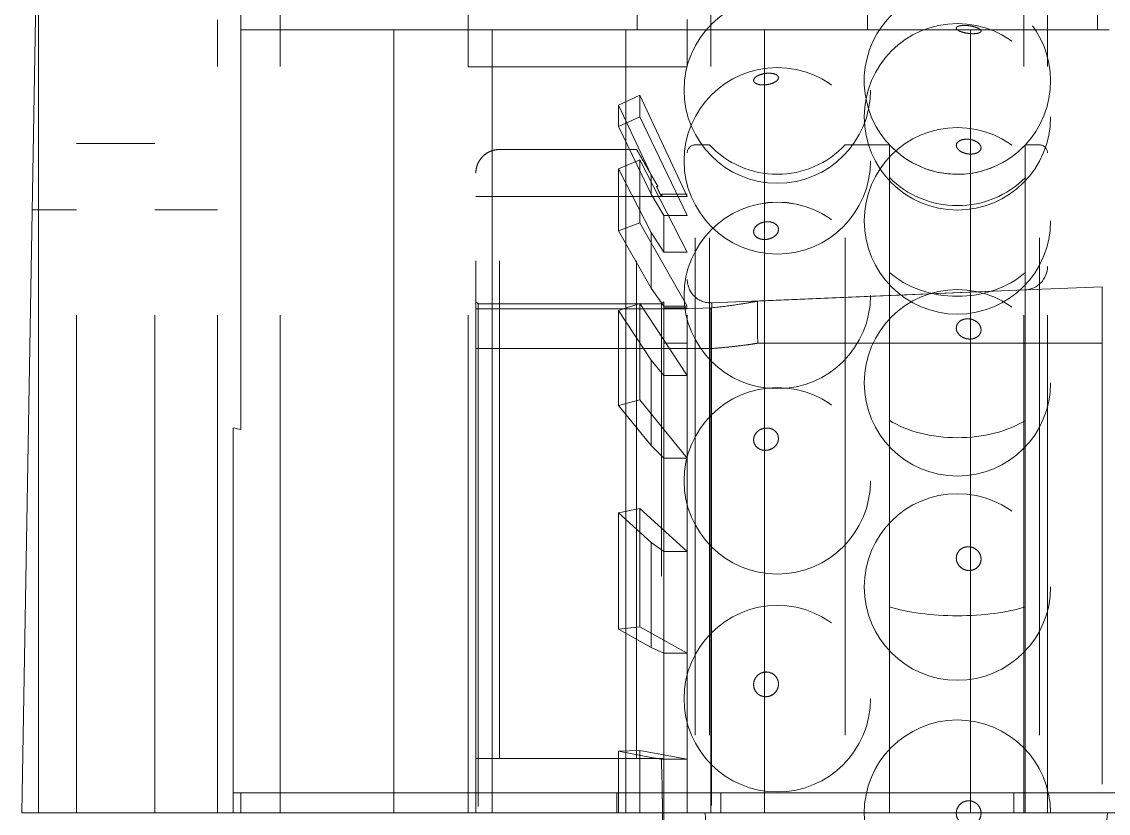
# Model space of a CAD drawing. Header units: millimetres. Extents: x -654804 to -654016, y 0 to 722.
# Drawn here: x -654803.1 to -654733.7, y 450.6 to 501.1 of the extents above; entities that cross this region are included whole.
import ezdxf

# ---------------------------------------------------------------- set-up
doc = ezdxf.new("R2010")
doc.units = ezdxf.units.MM
doc.linetypes.add('HIDDEN', pattern=[9.525, 6.35, -3.175])
for name, color, linetype, lineweight in [('Estreito visível (ISO)', 7, 'Continuous', 9), ('OCULTO', 3, 'HIDDEN', 5), ('Visível (ISO)', 7, 'Continuous', 9)]:
    doc.layers.add(name, color=color, linetype=linetype, lineweight=lineweight)

msp = doc.modelspace()

# ---------------------------------------------------------------- linework, layer by layer
at = {"layer": 'Estreito visível (ISO)'}
for p, q in [((-654802.055, 450.668), (-654802.055, 511.754)), ((-654779.353, 500.638), (-654779.353, 451.942)), ((-654773.086, 500.638), (-654773.086, 451.942)), ((-654764.553, 500.638), (-654764.553, 451.942)), ((-654755.698, 500.638), (-654755.698, 451.942)), ((-654742.545, 500.638), (-654742.545, 451.942)), ((-654759.121, 450.638), (-654759.121, 450.668)), ((-654739.121, 450.638), (-654739.121, 450.668))]:
    msp.add_line(p, q, dxfattribs=at)
at = {"layer": 'OCULTO', "ltscale": 5}
for p, q in [((-654759.121, 450.668), (-654759.121, 510.638)), ((-654739.121, 450.668), (-654739.121, 510.638)), ((-654737.621, 450.668), (-654737.621, 509.138)), ((-654786.621, 450.668), (-654786.621, 505.263)), ((-654774.621, 450.668), (-654774.621, 502.6)), ((-654790.621, 450.668), (-654790.621, 501.263)), ((-654760.621, 450.668), (-654760.621, 501.301)), ((-654760.621, 498.27), (-654774.621, 498.27)), ((-654763.652, 496.463), (-654765.012, 495.832)), ((-654760.621, 489.988), (-654763.652, 496.463)), ((-654763.652, 495.071), (-654763.652, 496.463)), ((-654765.012, 495.832), (-654762.928, 491.379)), ((-654765.012, 494.459), (-654765.012, 495.832)), ((-654765.012, 494.459), (-654763.652, 495.071)), ((-654763.652, 495.071), (-654760.621, 488.792)), ((-654762.928, 490.141), (-654765.012, 494.459)), ((-654799.621, 450.668), (-654799.621, 493.388)), ((-654799.621, 493.388), (-654794.621, 493.388)), ((-654794.621, 450.668), (-654794.621, 493.388)), ((-654763.853, 492.994), (-654772.621, 492.994)), ((-654772.621, 454.138), (-654772.621, 492.994)), ((-654763.853, 454.138), (-654763.853, 492.994)), ((-654760.121, 407.988), (-654760.121, 493.288)), ((-654760.121, 493.288), (-654759.209, 493.288)), ((-654759.209, 407.988), (-654759.209, 493.288)), ((-654750.534, 407.988), (-654750.534, 493.288)), ((-654750.534, 493.288), (-654747.709, 493.288)), ((-654747.709, 491.201), (-654747.709, 493.288)), ((-654739.034, 491.201), (-654739.034, 493.288)), ((-654739.034, 493.288), (-654738.121, 493.288)), ((-654738.121, 407.988), (-654738.121, 493.288)), ((-654763.652, 492.328), (-654765.012, 491.754)), ((-654760.621, 486.437), (-654763.652, 492.328)), ((-654763.652, 488.319), (-654763.652, 492.328)), ((-654774.121, 454.138), (-654774.121, 491.489)), ((-654765.012, 491.754), (-654762.928, 487.703)), ((-654765.012, 487.8), (-654765.012, 491.754)), ((-654762.928, 491.379), (-654762.501, 490.643)), ((-654762.928, 491.379), (-654762.928, 490.141)), ((-654762.583, 490.643), (-654762.279, 489.994)), ((-654762.501, 490.643), (-654762.583, 490.643)), ((-654747.709, 485.143), (-654747.709, 491.201)), ((-654739.034, 485.143), (-654739.034, 491.201)), ((-654774.121, 489.994), (-654762.281, 489.994)), ((-654762.121, 488.792), (-654762.928, 490.141)), ((-654762.281, 489.994), (-654762.279, 489.994)), ((-654762.279, 489.994), (-654762.125, 489.994)), ((-654762.276, 490.138), (-654762.276, 489.994)), ((-654760.621, 490.138), (-654762.276, 490.138)), ((-654762.209, 489.994), (-654762.276, 490.138)), ((-654762.125, 489.994), (-654762.121, 489.988)), ((-654762.121, 489.988), (-654762.121, 489.994)), ((-654760.621, 489.988), (-654762.121, 489.988)), ((-654802.45, 489.138), (-654799.621, 489.138)), ((-654794.621, 489.138), (-654790.621, 489.138)), ((-654760.621, 488.792), (-654762.121, 488.792)), ((-654762.121, 486.437), (-654762.121, 488.792)), ((-654765.012, 487.8), (-654763.652, 488.319)), ((-654762.928, 484.139), (-654765.012, 487.8)), ((-654763.652, 488.319), (-654760.621, 482.995)), ((-654762.928, 487.703), (-654762.121, 486.437)), ((-654762.928, 487.703), (-654762.928, 484.139)), ((-654760.621, 486.437), (-654762.121, 486.437)), ((-654747.709, 475.707), (-654747.709, 485.143)), ((-654739.034, 475.707), (-654739.034, 485.143)), ((-654762.121, 482.995), (-654762.928, 484.139)), ((-654759.059, 483.203), (-654739.059, 484.036)), ((-654756.131, 483.32), (-654739.059, 484.031)), ((-654739.059, 484.031), (-654739.059, 484.036)), ((-654734.121, 484.237), (-654739.036, 484.032)), ((-654739.036, 417.239), (-654739.036, 484.032)), ((-654734.121, 484.237), (-654734.121, 450.668)), ((-654773.98, 483.138), (-654774.121, 483.28)), ((-654773.98, 482.822), (-654773.98, 483.138)), ((-654773.98, 483.138), (-654762.263, 483.138)), ((-654763.652, 483.165), (-654765.012, 482.717)), ((-654760.621, 478.569), (-654763.652, 483.165)), ((-654763.652, 477.023), (-654763.652, 483.165)), ((-654762.263, 483.138), (-654762.121, 483.28)), ((-654762.263, 482.822), (-654762.263, 483.138)), ((-654762.121, 482.995), (-654762.121, 483.28)), ((-654760.621, 482.995), (-654762.121, 482.995)), ((-654762.121, 478.569), (-654762.121, 482.995)), ((-654759.059, 482.891), (-654759.059, 483.203)), ((-654773.98, 482.822), (-654774.121, 482.822)), ((-654762.263, 482.822), (-654773.98, 482.822)), ((-654773.98, 482.822), (-654773.98, 418.138)), ((-654765.012, 482.717), (-654762.928, 479.556)), ((-654765.012, 476.659), (-654765.012, 482.717)), ((-654762.263, 418.138), (-654762.263, 482.822)), ((-654762.121, 482.822), (-654762.263, 482.822)), ((-654760.621, 482.891), (-654762.121, 482.891)), ((-654760.621, 482.822), (-654762.121, 482.822)), ((-654759.113, 482.885), (-654760.621, 482.822)), ((-654759.113, 480.295), (-654759.113, 482.885)), ((-654759.065, 482.89), (-654759.065, 418.073)), ((-654774.121, 480.295), (-654759.113, 480.295)), ((-654760.621, 480.638), (-654762.121, 480.638)), ((-654756.126, 480.634), (-654734.121, 480.634)), ((-654762.928, 479.556), (-654762.121, 478.569)), ((-654762.928, 479.556), (-654762.928, 474.096)), ((-654760.621, 478.569), (-654762.121, 478.569)), ((-654762.121, 473.295), (-654762.121, 478.569)), ((-654765.012, 476.659), (-654763.652, 477.023)), ((-654763.652, 477.023), (-654760.621, 473.295)), ((-654762.928, 474.096), (-654765.012, 476.659)), ((-654747.709, 463.818), (-654747.709, 475.707)), ((-654739.034, 463.818), (-654739.034, 475.707)), ((-654762.121, 473.295), (-654762.928, 474.096)), ((-654760.621, 473.295), (-654762.121, 473.295)), ((-654762.121, 467.332), (-654762.121, 473.295)), ((-654763.652, 470.079), (-654765.012, 469.811)), ((-654765.012, 469.811), (-654762.928, 467.922)), ((-654765.012, 462.38), (-654765.012, 469.811)), ((-654760.621, 467.332), (-654763.652, 470.079)), ((-654763.652, 462.544), (-654763.652, 470.079)), ((-654762.928, 467.922), (-654762.121, 467.332)), ((-654762.928, 467.922), (-654762.928, 461.223)), ((-654760.621, 467.332), (-654762.121, 467.332)), ((-654762.121, 460.862), (-654762.121, 467.332)), ((-654747.709, 450.638), (-654747.709, 463.818)), ((-654739.034, 450.638), (-654739.034, 463.818)), ((-654765.012, 462.38), (-654763.652, 462.544)), ((-654762.928, 461.223), (-654765.012, 462.38)), ((-654763.652, 462.544), (-654760.621, 460.862)), ((-654762.121, 460.862), (-654762.928, 461.223)), ((-654760.621, 460.862), (-654762.121, 460.862)), ((-654762.121, 454.081), (-654762.121, 460.862)), ((-654763.652, 454.647), (-654765.012, 454.592)), ((-654765.012, 454.592), (-654762.928, 454.203)), ((-654765.012, 450.668), (-654765.012, 454.592)), ((-654760.621, 454.081), (-654763.652, 454.647)), ((-654763.652, 450.668), (-654763.652, 454.647)), ((-654774.121, 450.668), (-654774.121, 454.138)), ((-654774.121, 454.138), (-654772.621, 454.138)), ((-654772.621, 454.138), (-654763.853, 454.138)), ((-654762.928, 454.203), (-654762.501, 454.138)), ((-654762.928, 454.203), (-654762.928, 454.138)), ((-654762.583, 454.138), (-654762.279, 454.081)), ((-654762.501, 454.138), (-654762.583, 454.138)), ((-654762.279, 454.081), (-654762.125, 454.081)), ((-654762.125, 454.081), (-654762.121, 454.081)), ((-654760.621, 454.081), (-654762.121, 454.081)), ((-654762.121, 447.196), (-654762.121, 454.081)), ((-654789.621, 451.942), (-654789.621, 450.668)), ((-654779.353, 451.942), (-654779.353, 450.668)), ((-654773.086, 451.942), (-654773.086, 450.668)), ((-654764.553, 451.942), (-654764.553, 450.668)), ((-654755.698, 451.942), (-654755.698, 450.668)), ((-654742.545, 451.942), (-654742.545, 450.668))]:
    msp.add_line(p, q, dxfattribs=at)
for centre in [(-654754.871, 496.79), (-654754.871, 496.79), (-654743.371, 495.078), (-654754.871, 492.273), (-654754.871, 492.273), (-654743.371, 488.441), (-654754.871, 483.68), (-654754.871, 483.679), (-654743.371, 478.104), (-654754.871, 471.852), (-654754.871, 471.852), (-654743.371, 465.078), (-654754.871, 457.948), (-654754.871, 457.948)]:
    msp.add_circle(centre, 5.953, dxfattribs=at)
for centre, radius, start, end in [((-654743.371, 497.365), 5.953, 90.66609, 75.30395), ((-654760.121, 492.788), 0.5, 90, 180), ((-654754.871, 497.365), 5.953, 223.22497, 316.77503), ((-654743.371, 497.365), 5.953, 223.22497, 316.77503), ((-654738.121, 492.788), 0.5, 0, 90), ((-654739.121, 485.535), 1.5, 272.38512, 0), ((-654759.121, 484.702), 1.5, 180, 272.38512), ((-654743.371, 450.638), 5.953, 0.28874, 0)]:
    msp.add_arc(centre, radius, start, end, dxfattribs=at)
for centre, major_axis, ratio, start_param, end_param in [((-654743.371, 495.078), (5.953, 0), 0.951057, 3.896011, 5.528767), ((-654743.371, 488.441), (5.953, 0), 0.809017, 3.896011, 5.528767), ((-654739.121, 485.53), (1.5, 0), 0.999848, 4.754017, 4.769376), ((-654760.998, 450.638), (0, 280.747), 0.017455, 4.819435, 4.829065), ((-654743.371, 478.104), (5.953, 0), 0.587785, 3.896011, 5.528767), ((-654743.371, 465.078), (5.953, 0), 0.309017, 3.896011, 5.528767), ((-654755.698, 715.637), (0, -286.363), 0.034921, 5.894468, 5.981138)]:
    msp.add_ellipse(centre, major_axis=major_axis, ratio=ratio, start_param=start_param, end_param=end_param, dxfattribs=at)
for points, knots in [([(-654741.861, 500.555), (-654741.861, 500.575), (-654741.871, 500.605), (-654741.936, 500.673), (-654741.992, 500.71), (-654742.141, 500.778), (-654742.236, 500.811), (-654742.442, 500.862), (-654742.552, 500.881), (-654742.75, 500.905), (-654742.86, 500.911), (-654743.066, 500.908), (-654743.161, 500.898), (-654743.31, 500.864), (-654743.365, 500.84), (-654743.431, 500.788), (-654743.441, 500.76), (-654743.441, 500.719), (-654743.431, 500.689), (-654743.365, 500.622), (-654743.31, 500.584), (-654743.161, 500.516), (-654743.066, 500.484), (-654742.86, 500.432), (-654742.75, 500.413), (-654742.552, 500.39), (-654742.442, 500.383), (-654742.236, 500.386), (-654742.141, 500.397), (-654741.992, 500.43), (-654741.936, 500.454), (-654741.871, 500.506), (-654741.861, 500.534), (-654741.861, 500.555)], [0, 0, 0, 0, 0.0198918, 0.0198918, 0.0397835, 0.0397835, 0.0596753, 0.0596753, 0.0795671, 0.0795671, 0.0994588, 0.0994588, 0.1193506, 0.1193506, 0.1392423, 0.1392423, 0.1591341, 0.1591341, 0.1790259, 0.1790259, 0.1989176, 0.1989176, 0.2188094, 0.2188094, 0.2387012, 0.2387012, 0.2585929, 0.2585929, 0.2784847, 0.2784847, 0.2983765, 0.2983765, 0.3182682, 0.3182682, 0.3182682, 0.3182682]), ([(-654754.799, 497.576), (-654754.799, 497.546), (-654754.809, 497.502), (-654754.875, 497.407), (-654754.931, 497.356), (-654755.08, 497.264), (-654755.176, 497.222), (-654755.382, 497.159), (-654755.493, 497.138), (-654755.691, 497.116), (-654755.802, 497.113), (-654756.008, 497.131), (-654756.103, 497.152), (-654756.253, 497.211), (-654756.309, 497.25), (-654756.375, 497.331), (-654756.384, 497.372), (-654756.384, 497.433), (-654756.375, 497.477), (-654756.309, 497.572), (-654756.253, 497.623), (-654756.103, 497.715), (-654756.008, 497.757), (-654755.802, 497.82), (-654755.691, 497.841), (-654755.493, 497.863), (-654755.382, 497.866), (-654755.176, 497.848), (-654755.08, 497.827), (-654754.931, 497.768), (-654754.875, 497.729), (-654754.809, 497.648), (-654754.799, 497.606), (-654754.799, 497.576)], [0, 0, 0, 0, 0.0199596, 0.0199596, 0.0399192, 0.0399192, 0.0598788, 0.0598788, 0.0798384, 0.0798384, 0.099798, 0.099798, 0.1197576, 0.1197576, 0.1397172, 0.1397172, 0.1596768, 0.1596768, 0.1796364, 0.1796364, 0.199596, 0.199596, 0.2195556, 0.2195556, 0.2395152, 0.2395152, 0.2594748, 0.2594748, 0.2794344, 0.2794344, 0.299394, 0.299394, 0.3193536, 0.3193536, 0.3193536, 0.3193536]), ([(-654754.799, 497.577), (-654754.799, 497.607), (-654754.809, 497.649), (-654754.875, 497.729), (-654754.931, 497.768), (-654755.08, 497.827), (-654755.176, 497.848), (-654755.382, 497.866), (-654755.493, 497.863), (-654755.691, 497.841), (-654755.802, 497.82), (-654756.008, 497.757), (-654756.103, 497.715), (-654756.253, 497.623), (-654756.309, 497.572), (-654756.375, 497.477), (-654756.384, 497.433), (-654756.384, 497.373), (-654756.375, 497.331), (-654756.309, 497.25), (-654756.253, 497.211), (-654756.103, 497.152), (-654756.008, 497.131), (-654755.802, 497.113), (-654755.691, 497.116), (-654755.493, 497.138), (-654755.382, 497.159), (-654755.176, 497.223), (-654755.08, 497.264), (-654754.931, 497.356), (-654754.875, 497.407), (-654754.809, 497.502), (-654754.799, 497.546), (-654754.799, 497.577)], [0, 0, 0, 0, 0.0199596, 0.0199596, 0.0399192, 0.0399192, 0.0598788, 0.0598788, 0.0798384, 0.0798384, 0.099798, 0.099798, 0.1197576, 0.1197576, 0.1397172, 0.1397172, 0.1596768, 0.1596768, 0.1796364, 0.1796364, 0.199596, 0.199596, 0.2195556, 0.2195556, 0.2395152, 0.2395152, 0.2594748, 0.2594748, 0.2794344, 0.2794344, 0.299394, 0.299394, 0.3193536, 0.3193536, 0.3193536, 0.3193536]), ([(-654741.861, 493.1), (-654741.861, 493.139), (-654741.871, 493.195), (-654741.936, 493.315), (-654741.992, 493.379), (-654742.141, 493.491), (-654742.236, 493.541), (-654742.442, 493.613), (-654742.552, 493.636), (-654742.75, 493.656), (-654742.86, 493.655), (-654743.066, 493.623), (-654743.161, 493.592), (-654743.31, 493.51), (-654743.365, 493.457), (-654743.431, 493.35), (-654743.441, 493.296), (-654743.441, 493.218), (-654743.431, 493.162), (-654743.365, 493.042), (-654743.31, 492.978), (-654743.161, 492.866), (-654743.066, 492.816), (-654742.86, 492.743), (-654742.75, 492.721), (-654742.552, 492.701), (-654742.442, 492.702), (-654742.236, 492.734), (-654742.141, 492.765), (-654741.992, 492.847), (-654741.936, 492.899), (-654741.871, 493.006), (-654741.861, 493.061), (-654741.861, 493.1)], [0, 0, 0, 0, 0.0198918, 0.0198918, 0.0397835, 0.0397835, 0.0596753, 0.0596753, 0.0795671, 0.0795671, 0.0994588, 0.0994588, 0.1193506, 0.1193506, 0.1392423, 0.1392423, 0.1591341, 0.1591341, 0.1790259, 0.1790259, 0.1989176, 0.1989176, 0.2188094, 0.2188094, 0.2387012, 0.2387012, 0.2585929, 0.2585929, 0.2784847, 0.2784847, 0.2983765, 0.2983765, 0.3182682, 0.3182682, 0.3182682, 0.3182682]), ([(-654772.621, 492.994), (-654772.714, 492.994), (-654772.815, 492.985), (-654773.012, 492.945), (-654773.109, 492.915), (-654773.28, 492.844), (-654773.37, 492.797), (-654773.538, 492.685), (-654773.616, 492.619), (-654773.747, 492.488), (-654773.812, 492.41), (-654773.924, 492.241), (-654773.971, 492.151), (-654774.042, 491.98), (-654774.073, 491.882), (-654774.112, 491.683), (-654774.121, 491.582), (-654774.121, 491.489)], [0, 0, 0, 0, 0.277372, 0.277372, 0.554744, 0.554744, 0.832599, 0.832599, 1.110454, 1.110454, 1.388917, 1.388917, 1.66738, 1.66738, 1.946386, 1.946386, 2.225392, 2.225392, 2.225392, 2.225392]), ([(-654754.799, 487.888), (-654754.799, 487.841), (-654754.809, 487.774), (-654754.875, 487.631), (-654754.931, 487.556), (-654755.08, 487.426), (-654755.176, 487.369), (-654755.382, 487.287), (-654755.493, 487.264), (-654755.691, 487.246), (-654755.802, 487.251), (-654756.008, 487.296), (-654756.103, 487.337), (-654756.253, 487.441), (-654756.309, 487.506), (-654756.375, 487.638), (-654756.384, 487.703), (-654756.384, 487.798), (-654756.375, 487.865), (-654756.309, 488.008), (-654756.253, 488.083), (-654756.103, 488.213), (-654756.008, 488.27), (-654755.802, 488.351), (-654755.691, 488.375), (-654755.493, 488.393), (-654755.382, 488.388), (-654755.176, 488.343), (-654755.08, 488.302), (-654754.931, 488.198), (-654754.875, 488.133), (-654754.809, 488.001), (-654754.799, 487.935), (-654754.799, 487.888)], [0, 0, 0, 0, 0.0199596, 0.0199596, 0.0399192, 0.0399192, 0.0598788, 0.0598788, 0.0798384, 0.0798384, 0.099798, 0.099798, 0.1197576, 0.1197576, 0.1397172, 0.1397172, 0.1596768, 0.1596768, 0.1796364, 0.1796364, 0.199596, 0.199596, 0.2195556, 0.2195556, 0.2395152, 0.2395152, 0.2594748, 0.2594748, 0.2794344, 0.2794344, 0.299394, 0.299394, 0.3193536, 0.3193536, 0.3193536, 0.3193536]), ([(-654754.799, 487.889), (-654754.799, 487.936), (-654754.809, 488.002), (-654754.875, 488.133), (-654754.931, 488.199), (-654755.08, 488.303), (-654755.176, 488.343), (-654755.382, 488.388), (-654755.493, 488.393), (-654755.691, 488.376), (-654755.802, 488.352), (-654756.008, 488.271), (-654756.103, 488.214), (-654756.253, 488.084), (-654756.309, 488.008), (-654756.375, 487.866), (-654756.384, 487.798), (-654756.384, 487.704), (-654756.375, 487.638), (-654756.309, 487.507), (-654756.253, 487.441), (-654756.103, 487.337), (-654756.008, 487.297), (-654755.802, 487.251), (-654755.691, 487.247), (-654755.493, 487.264), (-654755.382, 487.288), (-654755.176, 487.369), (-654755.08, 487.426), (-654754.931, 487.556), (-654754.875, 487.631), (-654754.809, 487.774), (-654754.799, 487.842), (-654754.799, 487.889)], [0, 0, 0, 0, 0.0199596, 0.0199596, 0.0399192, 0.0399192, 0.0598788, 0.0598788, 0.0798384, 0.0798384, 0.099798, 0.099798, 0.1197576, 0.1197576, 0.1397172, 0.1397172, 0.1596768, 0.1596768, 0.1796364, 0.1796364, 0.199596, 0.199596, 0.2195556, 0.2195556, 0.2395152, 0.2395152, 0.2594748, 0.2594748, 0.2794344, 0.2794344, 0.299394, 0.299394, 0.3193536, 0.3193536, 0.3193536, 0.3193536]), ([(-654759.059, 482.891), (-654758.484, 482.95), (-654757.962, 483.019), (-654757.107, 483.146), (-654756.727, 483.211), (-654756.299, 483.288), (-654756.183, 483.31), (-654756.131, 483.32)], [1.6662925, 1.6662925, 1.6662925, 1.6662925, 1.843844, 1.843844, 2.0297443, 2.0297443, 2.1594481, 2.1594481, 2.1594481, 2.1594481]), ([(-654741.861, 481.488), (-654741.861, 481.542), (-654741.871, 481.619), (-654741.936, 481.78), (-654741.992, 481.864), (-654742.141, 482.008), (-654742.236, 482.071), (-654742.442, 482.158), (-654742.552, 482.182), (-654742.75, 482.196), (-654742.86, 482.188), (-654743.066, 482.131), (-654743.161, 482.082), (-654743.31, 481.959), (-654743.365, 481.883), (-654743.431, 481.732), (-654743.441, 481.656), (-654743.441, 481.549), (-654743.431, 481.472), (-654743.365, 481.311), (-654743.31, 481.227), (-654743.161, 481.083), (-654743.066, 481.02), (-654742.86, 480.933), (-654742.75, 480.909), (-654742.552, 480.895), (-654742.442, 480.903), (-654742.236, 480.96), (-654742.141, 481.009), (-654741.992, 481.132), (-654741.936, 481.208), (-654741.871, 481.359), (-654741.861, 481.435), (-654741.861, 481.488)], [0, 0, 0, 0, 0.0198918, 0.0198918, 0.0397835, 0.0397835, 0.0596753, 0.0596753, 0.0795671, 0.0795671, 0.0994588, 0.0994588, 0.1193506, 0.1193506, 0.1392423, 0.1392423, 0.1591341, 0.1591341, 0.1790259, 0.1790259, 0.1989176, 0.1989176, 0.2188094, 0.2188094, 0.2387012, 0.2387012, 0.2585929, 0.2585929, 0.2784847, 0.2784847, 0.2983765, 0.2983765, 0.3182682, 0.3182682, 0.3182682, 0.3182682]), ([(-654759.113, 480.295), (-654758.815, 480.314), (-654758.528, 480.337), (-654757.996, 480.386), (-654757.75, 480.412), (-654757.316, 480.463), (-654757.112, 480.489), (-654756.752, 480.538), (-654756.597, 480.561), (-654756.346, 480.598), (-654756.252, 480.613), (-654756.162, 480.628), (-654756.141, 480.631), (-654756.126, 480.634)], [16.653659, 16.653659, 16.653659, 16.653659, 17.570314, 17.570314, 18.495077, 18.495077, 19.419817, 19.419817, 20.344557, 20.344557, 21.269297, 21.269297, 21.678019, 21.678019, 21.678019, 21.678019]), ([(-654754.799, 474.554), (-654754.799, 474.495), (-654754.809, 474.41), (-654754.875, 474.234), (-654754.931, 474.142), (-654755.08, 473.986), (-654755.176, 473.919), (-654755.382, 473.828), (-654755.493, 473.804), (-654755.691, 473.793), (-654755.802, 473.805), (-654756.008, 473.873), (-654756.103, 473.929), (-654756.253, 474.068), (-654756.309, 474.154), (-654756.375, 474.323), (-654756.384, 474.406), (-654756.384, 474.525), (-654756.375, 474.61), (-654756.309, 474.786), (-654756.253, 474.878), (-654756.103, 475.034), (-654756.008, 475.1), (-654755.802, 475.192), (-654755.691, 475.216), (-654755.493, 475.227), (-654755.382, 475.215), (-654755.176, 475.147), (-654755.08, 475.091), (-654754.931, 474.952), (-654754.875, 474.866), (-654754.809, 474.697), (-654754.799, 474.614), (-654754.799, 474.554)], [0, 0, 0, 0, 0.0199596, 0.0199596, 0.0399192, 0.0399192, 0.0598788, 0.0598788, 0.0798384, 0.0798384, 0.099798, 0.099798, 0.1197576, 0.1197576, 0.1397172, 0.1397172, 0.1596768, 0.1596768, 0.1796364, 0.1796364, 0.199596, 0.199596, 0.2195556, 0.2195556, 0.2395152, 0.2395152, 0.2594748, 0.2594748, 0.2794344, 0.2794344, 0.299394, 0.299394, 0.3193536, 0.3193536, 0.3193536, 0.3193536]), ([(-654754.799, 474.555), (-654754.799, 474.614), (-654754.809, 474.698), (-654754.875, 474.867), (-654754.931, 474.952), (-654755.08, 475.091), (-654755.176, 475.147), (-654755.382, 475.215), (-654755.493, 475.227), (-654755.691, 475.216), (-654755.802, 475.192), (-654756.008, 475.101), (-654756.103, 475.034), (-654756.253, 474.878), (-654756.309, 474.787), (-654756.375, 474.61), (-654756.384, 474.525), (-654756.384, 474.407), (-654756.375, 474.323), (-654756.309, 474.154), (-654756.253, 474.069), (-654756.103, 473.93), (-654756.008, 473.873), (-654755.802, 473.805), (-654755.691, 473.794), (-654755.493, 473.805), (-654755.382, 473.829), (-654755.176, 473.92), (-654755.08, 473.987), (-654754.931, 474.143), (-654754.875, 474.234), (-654754.809, 474.411), (-654754.799, 474.495), (-654754.799, 474.555)], [0, 0, 0, 0, 0.0199596, 0.0199596, 0.0399192, 0.0399192, 0.0598788, 0.0598788, 0.0798384, 0.0798384, 0.099798, 0.099798, 0.1197576, 0.1197576, 0.1397172, 0.1397172, 0.1596768, 0.1596768, 0.1796364, 0.1796364, 0.199596, 0.199596, 0.2195556, 0.2195556, 0.2395152, 0.2395152, 0.2594748, 0.2594748, 0.2794344, 0.2794344, 0.299394, 0.299394, 0.3193536, 0.3193536, 0.3193536, 0.3193536]), ([(-654741.861, 466.857), (-654741.861, 466.92), (-654741.871, 467.01), (-654741.936, 467.196), (-654741.992, 467.293), (-654742.141, 467.455), (-654742.236, 467.524), (-654742.442, 467.617), (-654742.552, 467.64), (-654742.75, 467.648), (-654742.86, 467.633), (-654743.066, 467.556), (-654743.161, 467.494), (-654743.31, 467.343), (-654743.365, 467.251), (-654743.431, 467.069), (-654743.441, 466.98), (-654743.441, 466.854), (-654743.431, 466.764), (-654743.365, 466.578), (-654743.31, 466.482), (-654743.161, 466.319), (-654743.066, 466.25), (-654742.86, 466.158), (-654742.75, 466.134), (-654742.552, 466.127), (-654742.442, 466.142), (-654742.236, 466.219), (-654742.141, 466.28), (-654741.992, 466.432), (-654741.936, 466.524), (-654741.871, 466.705), (-654741.861, 466.794), (-654741.861, 466.857)], [0, 0, 0, 0, 0.0198918, 0.0198918, 0.0397835, 0.0397835, 0.0596753, 0.0596753, 0.0795671, 0.0795671, 0.0994588, 0.0994588, 0.1193506, 0.1193506, 0.1392423, 0.1392423, 0.1591341, 0.1591341, 0.1790259, 0.1790259, 0.1989176, 0.1989176, 0.2188094, 0.2188094, 0.2387012, 0.2387012, 0.2585929, 0.2585929, 0.2784847, 0.2784847, 0.2983765, 0.2983765, 0.3182682, 0.3182682, 0.3182682, 0.3182682]), ([(-654754.799, 458.88), (-654754.799, 458.945), (-654754.809, 459.038), (-654754.875, 459.229), (-654754.931, 459.326), (-654755.08, 459.486), (-654755.176, 459.553), (-654755.382, 459.637), (-654755.493, 459.655), (-654755.691, 459.651), (-654755.802, 459.629), (-654756.008, 459.537), (-654756.103, 459.467), (-654756.253, 459.3), (-654756.309, 459.201), (-654756.375, 459.008), (-654756.384, 458.915), (-654756.384, 458.783), (-654756.375, 458.69), (-654756.309, 458.5), (-654756.253, 458.403), (-654756.103, 458.242), (-654756.008, 458.176), (-654755.802, 458.092), (-654755.691, 458.074), (-654755.493, 458.078), (-654755.382, 458.1), (-654755.176, 458.192), (-654755.08, 458.262), (-654754.931, 458.428), (-654754.875, 458.528), (-654754.809, 458.72), (-654754.799, 458.814), (-654754.799, 458.88)], [0, 0, 0, 0, 0.0199596, 0.0199596, 0.0399192, 0.0399192, 0.0598788, 0.0598788, 0.0798384, 0.0798384, 0.099798, 0.099798, 0.1197576, 0.1197576, 0.1397172, 0.1397172, 0.1596768, 0.1596768, 0.1796364, 0.1796364, 0.199596, 0.199596, 0.2195556, 0.2195556, 0.2395152, 0.2395152, 0.2594748, 0.2594748, 0.2794344, 0.2794344, 0.299394, 0.299394, 0.3193536, 0.3193536, 0.3193536, 0.3193536]), ([(-654754.799, 458.879), (-654754.799, 458.813), (-654754.809, 458.72), (-654754.875, 458.527), (-654754.931, 458.428), (-654755.08, 458.261), (-654755.176, 458.191), (-654755.382, 458.099), (-654755.493, 458.077), (-654755.691, 458.073), (-654755.802, 458.091), (-654756.008, 458.175), (-654756.103, 458.242), (-654756.253, 458.402), (-654756.309, 458.499), (-654756.375, 458.69), (-654756.384, 458.783), (-654756.384, 458.914), (-654756.375, 459.008), (-654756.309, 459.2), (-654756.253, 459.3), (-654756.103, 459.466), (-654756.008, 459.536), (-654755.802, 459.628), (-654755.691, 459.65), (-654755.493, 459.654), (-654755.382, 459.636), (-654755.176, 459.552), (-654755.08, 459.486), (-654754.931, 459.325), (-654754.875, 459.228), (-654754.809, 459.038), (-654754.799, 458.945), (-654754.799, 458.879)], [0, 0, 0, 0, 0.0199596, 0.0199596, 0.0399192, 0.0399192, 0.0598788, 0.0598788, 0.0798384, 0.0798384, 0.099798, 0.099798, 0.1197576, 0.1197576, 0.1397172, 0.1397172, 0.1596768, 0.1596768, 0.1796364, 0.1796364, 0.199596, 0.199596, 0.2195556, 0.2195556, 0.2395152, 0.2395152, 0.2594748, 0.2594748, 0.2794344, 0.2794344, 0.299394, 0.299394, 0.3193536, 0.3193536, 0.3193536, 0.3193536]), ([(-654741.861, 450.638), (-654741.861, 450.705), (-654741.871, 450.799), (-654741.936, 450.992), (-654741.992, 451.091), (-654742.141, 451.256), (-654742.236, 451.325), (-654742.442, 451.414), (-654742.552, 451.434), (-654742.75, 451.434), (-654742.86, 451.414), (-654743.066, 451.325), (-654743.161, 451.256), (-654743.31, 451.091), (-654743.365, 450.992), (-654743.431, 450.799), (-654743.441, 450.705), (-654743.441, 450.572), (-654743.431, 450.478), (-654743.365, 450.285), (-654743.31, 450.186), (-654743.161, 450.021), (-654743.066, 449.952), (-654742.86, 449.863), (-654742.75, 449.843), (-654742.552, 449.843), (-654742.442, 449.863), (-654742.236, 449.952), (-654742.141, 450.021), (-654741.992, 450.186), (-654741.936, 450.285), (-654741.871, 450.478), (-654741.861, 450.572), (-654741.861, 450.638)], [0, 0, 0, 0, 0.0198918, 0.0198918, 0.0397835, 0.0397835, 0.0596753, 0.0596753, 0.0795671, 0.0795671, 0.0994588, 0.0994588, 0.1193506, 0.1193506, 0.1392423, 0.1392423, 0.1591341, 0.1591341, 0.1790259, 0.1790259, 0.1989176, 0.1989176, 0.2188094, 0.2188094, 0.2387012, 0.2387012, 0.2585929, 0.2585929, 0.2784847, 0.2784847, 0.2983765, 0.2983765, 0.3182682, 0.3182682, 0.3182682, 0.3182682])]:
    msp.add_open_spline(points, degree=3, knots=knots, dxfattribs=at)
for points, weights in [([(-654762.501, 490.643), (-654763.158, 491.785), (-654763.853, 492.994)], [1.00023587986, 1.000522526, 1]), ([(-654762.583, 490.643), (-654762.431, 490.316), (-654762.281, 489.994)], [1.00075636281, 1.00055729408, 1.00029176872]), ([(-654762.121, 489.994), (-654762.123, 489.994), (-654762.125, 489.994)], [1, 1.00006805661, 1.00013535102]), ([(-654763.853, 454.138), (-654763.382, 454.138), (-654762.928, 454.138)], [1, 1.00035451558, 1.00033655733]), ([(-654762.583, 454.138), (-654762.754, 454.138), (-654762.928, 454.138)], [1.00075636282, 1.00097974336, 1.00111944367]), ([(-654762.501, 454.138), (-654762.313, 454.138), (-654762.128, 454.138)], [1.00023587986, 1.00015372377, 1.00000509728]), ([(-654762.279, 447.195), (-654762.139, 450.638), (-654762.279, 454.081)], [1.07430869798, 1.07841238268, 1.07430869798]), ([(-654762.128, 454.138), (-654762.126, 454.11), (-654762.125, 454.081)], [1.00024539297, 1.00019062915, 1.00013535102])]:
    msp.add_rational_spline(points, weights, degree=2, dxfattribs=at)
for points in [[(-654759.065, 482.89), (-654759.081, 482.889), (-654759.097, 482.887), (-654759.113, 482.885)], [(-654759.065, 482.89), (-654759.063, 482.89), (-654759.061, 482.891), (-654759.059, 482.891)]]:
    msp.add_open_spline(points, degree=3, dxfattribs=at)
at = {"layer": 'Visível (ISO)'}
for p, q in [((-654763.825, 515.342), (-654763.825, 500.638)), ((-654749.121, 515.342), (-654749.121, 500.638)), ((-654734.418, 515.342), (-654734.418, 500.638)), ((-654802.055, 511.754), (-654803.122, 450.668)), ((-654789.121, 507.569), (-654789.121, 500.638)), ((-654789.121, 475.13), (-654789.121, 500.638)), ((-654789.121, 500.638), (-654779.353, 500.638)), ((-654779.353, 500.638), (-654773.086, 500.638)), ((-654773.086, 500.638), (-654764.553, 500.638)), ((-654755.698, 500.638), (-654764.553, 500.638)), ((-654755.698, 500.638), (-654742.545, 500.638)), ((-654733.689, 500.638), (-654742.545, 500.638)), ((-654789.621, 451.942), (-654789.621, 475.226)), ((-654789.621, 451.942), (-654789.121, 451.942)), ((-654765.121, 451.942), (-654789.121, 451.942)), ((-654789.121, 450.668), (-654789.121, 451.942)), ((-654765.121, 451.942), (-654758.47, 451.942)), ((-654765.121, 451.942), (-654765.121, 450.668)), ((-654758.47, 451.942), (-654758.47, 450.668)), ((-654739.773, 451.942), (-654758.47, 451.942)), ((-654739.773, 451.942), (-654733.121, 451.942)), ((-654739.773, 450.668), (-654739.773, 451.942)), ((-654802.055, 450.668), (-654803.122, 450.668)), ((-654789.121, 450.668), (-654802.055, 450.668)), ((-654789.121, 450.668), (-654765.121, 450.668)), ((-654774.621, 450.638), (-654774.621, 450.668)), ((-654774.121, 450.638), (-654774.121, 450.668)), ((-654758.47, 450.668), (-654765.121, 450.668)), ((-654765.012, 450.638), (-654765.012, 450.668)), ((-654763.652, 450.638), (-654763.652, 450.668)), ((-654760.621, 450.638), (-654760.621, 450.668)), ((-654758.924, 450.638), (-654758.924, 450.668)), ((-654758.47, 450.668), (-654739.773, 450.668)), ((-654733.121, 450.668), (-654739.773, 450.668)), ((-654739.319, 450.638), (-654739.319, 450.668)), ((-654737.621, 450.638), (-654737.621, 450.668)), ((-654734.121, 450.668), (-654734.121, 450.638))]:
    msp.add_line(p, q, dxfattribs=at)
msp.add_arc((-654743.371, 450.638), 5.953, 0, 0.28874, dxfattribs=at)
for centre, major_axis, ratio, start_param, end_param in [((-654905.276, 450.638), (168.012, 0), 0.201756, 0.807444, 0.811555), ((-654749.121, 1637.67), (0, -1265.668), 0.034921, 0.213125, 0.354357)]:
    msp.add_ellipse(centre, major_axis=major_axis, ratio=ratio, start_param=start_param, end_param=end_param, dxfattribs=at)

doc.saveas('drawing.dxf')
